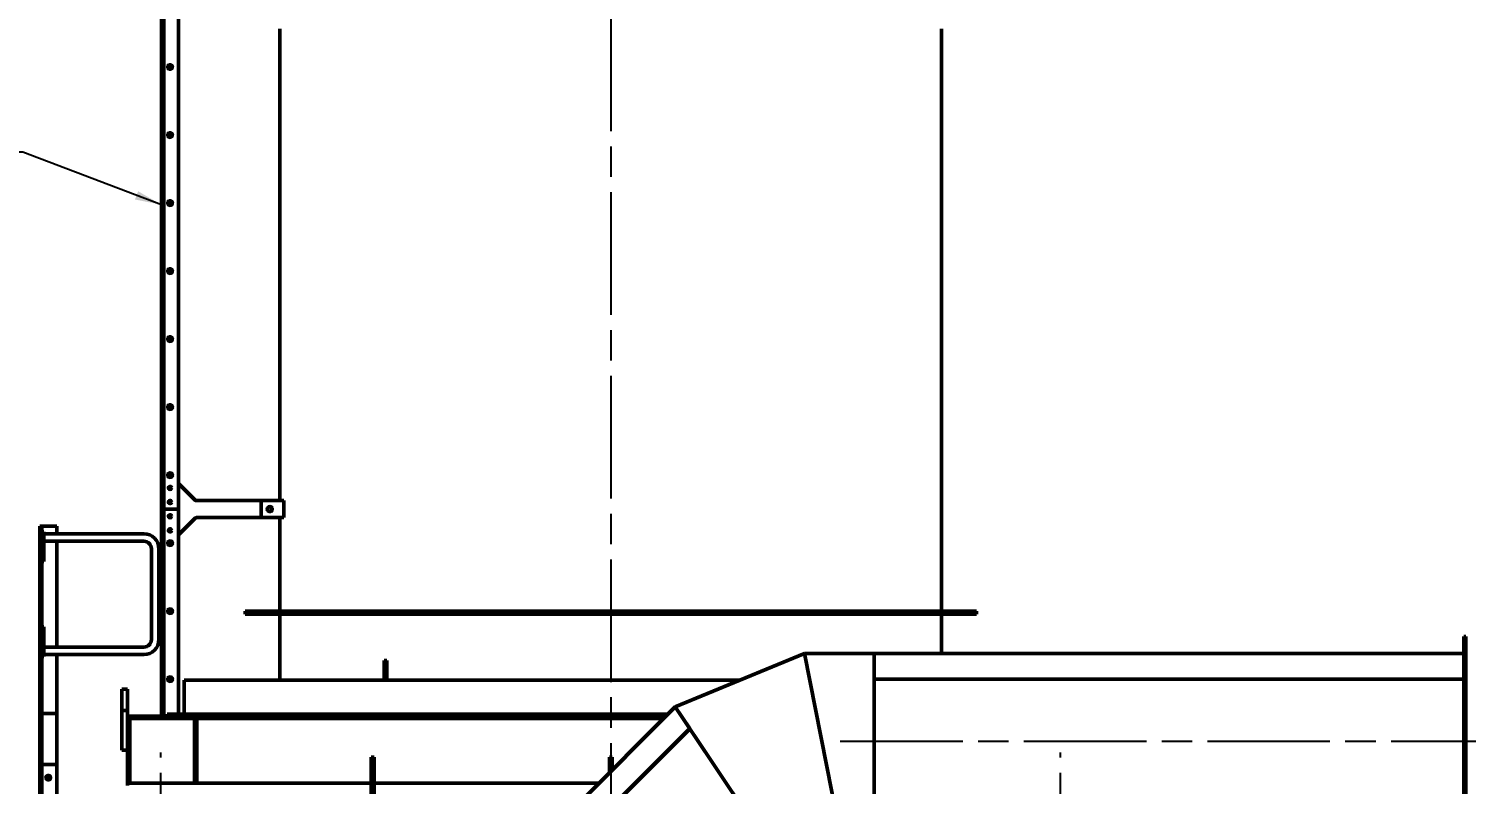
# Model space of a CAD drawing. Header units: inches. Extents: x 11 to 1621, y 11 to 1332.
# Drawn here: x 1144.5 to 1398.1, y 500.9 to 634.2 of the extents above; entities that cross this region are included whole.
import ezdxf

# ---------------------------------------------------------------- set-up
doc = ezdxf.new("R2010")
doc.units = ezdxf.units.IN
doc.header["$LTSCALE"] = 48
doc.header["$MEASUREMENT"] = 0
doc.linetypes.add('CHAIN', pattern=[0.7087, 0.4724, -0.0591, 0.1181, -0.0591])
for name, color, linetype, lineweight in [('Centerline (ANSI)', 7, 'Continuous', 25), ('Dimension (ANSI)', 7, 'Continuous', 25), ('Symbol (ANSI)', 7, 'Continuous', 25), ('Visible (ANSI)', 7, 'Continuous', 50)]:
    doc.layers.add(name, color=color, linetype=linetype, lineweight=lineweight)
doc.styles.add('Dimension Text', font='tahoma.ttf')
doc.dimstyles.new('ELC FT', dxfattribs={"dimscale": 48, "dimtxt": 0.12, "dimasz": 0.098425, "dimexe": 0.05, "dimexo": 0.1, "dimgap": 0.031496, "dimtad": 1, "dimdec": 5, "dimzin": 3, "dimdsep": 46, "dimlunit": 4, "dimtxsty": 'Dimension Text', "dimcen": 0.09, "dimdle": 0.5, "dimclrd": 5, "dimclre": 5, "dimclrt": 256, "dimadec": 1, "dimazin": 3, "dimtfac": 0.833333, "dimtofl": 0, "dimtmove": 0, "dimatfit": 3, "dimfxl": 0, "dimfrac": 2, "dimtolj": 1, "dimtzin": 0, "dimlwd": 25, "dimlwe": 25, "dimarcsym": 0})
doc.dimstyles.new('ELC IN$7', dxfattribs={"dimscale": 48, "dimtxt": 0.12, "dimasz": 0.098425, "dimexe": 0.05, "dimexo": 0.1, "dimgap": 0.031496, "dimtad": 0, "dimtih": 1, "dimtoh": 1, "dimdec": 5, "dimzin": 0, "dimdsep": 46, "dimlunit": 5, "dimtxsty": 'Dimension Text', "dimcen": 0.09, "dimdle": 0.5, "dimclrd": 256, "dimclre": 5, "dimclrt": 256, "dimadec": 1, "dimazin": 3, "dimtfac": 0.833333, "dimtofl": 0, "dimtmove": 0, "dimatfit": 3, "dimfxl": 0, "dimfrac": 2, "dimtolj": 1, "dimtzin": 0, "dimlwd": -1, "dimlwe": 25, "dimarcsym": 0})

# ---------------------------------------------------------------- blocks, each defined once
blk = doc.blocks.new('*D51')
at = {"layer": 'Defpoints', "color": 0, "linetype": 'Continuous', "transparency": 16777216}
for p in [(1146.45, 546.45), (994.55, 291.45), (1018.55, 291.45)]:
    blk.add_point(p, dxfattribs=at)
at = {"layer": 'Dimension (ANSI)', "color": 5, "linetype": 'Continuous', "lineweight": 25, "transparency": 16777216}
for p, q in [((1141.65, 546.45), (992.15, 546.45)), ((994.55, 541.73), (994.55, 296.18)), ((1013.75, 291.45), (992.15, 291.45))]:
    blk.add_line(p, q, dxfattribs=at)
at = {"layer": 'Dimension (ANSI)', "color": 5, "linetype": 'Continuous', "transparency": 16777216}
for points in [[(993.76, 541.73), (995.33, 541.73), (994.55, 546.45)], [(993.76, 296.18), (995.33, 296.18), (994.55, 291.45)]]:
    blk.add_solid(points, dxfattribs=at)
at = {"layer": 'Dimension (ANSI)', "linetype": 'Continuous', "lineweight": 25, "transparency": 16777216, "insert": (990.03, 418.95), "char_height": 5.76, "attachment_point": 5, "rotation": 90, "style": 'Dimension Text'}
blk.add_mtext('\\A1;21\'-3"', dxfattribs=at)
blk = doc.blocks.new('*D57')
at = {"layer": 'Defpoints', "color": 0, "linetype": 'Continuous', "transparency": 16777216}
for p in [(1360.38, 747.45), (1479.31, 291.45), (1540.01, 291.45)]:
    blk.add_point(p, dxfattribs=at)
at = {"layer": 'Dimension (ANSI)', "color": 5, "linetype": 'Continuous', "lineweight": 25, "transparency": 16777216}
for p, q in [((1365.18, 747.45), (1542.41, 747.45)), ((1540.01, 742.73), (1540.01, 296.18)), ((1484.11, 291.45), (1542.41, 291.45))]:
    blk.add_line(p, q, dxfattribs=at)
at = {"layer": 'Dimension (ANSI)', "color": 5, "linetype": 'Continuous', "transparency": 16777216}
for points in [[(1539.23, 742.73), (1540.8, 742.73), (1540.01, 747.45)], [(1539.23, 296.18), (1540.8, 296.18), (1540.01, 291.45)]]:
    blk.add_solid(points, dxfattribs=at)
at = {"layer": 'Dimension (ANSI)', "linetype": 'Continuous', "lineweight": 25, "transparency": 16777216, "insert": (1535.49, 519.45), "char_height": 5.76, "attachment_point": 5, "rotation": 90, "style": 'Dimension Text'}
blk.add_mtext('\\A1;\\fTahoma|b0|i0;38\'-0" TOP OF GRATING', dxfattribs=at)

msp = doc.modelspace()

# ---------------------------------------------------------------- linework, layer by layer
at = {"layer": 'Centerline (ANSI)', "linetype": 'CHAIN', "ltscale": 0.952448}
for p, q in [((1247.196963, 896.951101), (1247.196963, 271.446921)), ((1287.696979, 508.50523), (1403.696979, 508.50523)), ((1167.836979, 286.951101), (1167.836979, 506.511101)), ((1326.556979, 286.951101), (1326.556979, 506.511101))]:
    msp.add_line(p, q, dxfattribs=at)
at = {"layer": 'Visible (ANSI)'}
for p, q in [((1167.946979, 549.451101), (1167.946979, 669.451101)), ((1168.321979, 669.451101), (1168.321979, 549.451101)), ((1170.946979, 549.451101), (1170.946979, 669.451101)), ((1188.821979, 634.201101), (1188.821979, 550.951101)), ((1305.571946, 531.451101), (1305.571946, 634.201101)), ((1173.873756, 551.024324), (1171.020203, 553.877878)), ((1185.52973, 550.951101), (1174.050533, 550.951101)), ((1189.52973, 550.951101), (1185.52973, 550.951101)), ((1185.52973, 550.951101), (1185.52973, 547.951101)), ((1189.52973, 547.951101), (1189.52973, 550.951101)), ((1168.131979, 549.451101), (1167.946979, 549.451101)), ((1167.946979, 549.451101), (1168.131979, 549.451101)), ((1167.946979, 512.921101), (1167.946979, 549.451101)), ((1168.131979, 549.451101), (1168.321979, 549.451101)), ((1168.321979, 549.451101), (1168.131979, 549.451101)), ((1168.701979, 549.451101), (1168.321979, 549.451101)), ((1168.321979, 549.451101), (1168.321979, 512.921101)), ((1168.321979, 549.451101), (1168.701979, 549.451101)), ((1170.756979, 549.451101), (1168.701979, 549.451101)), ((1168.701979, 549.451101), (1170.756979, 549.451101)), ((1170.756979, 549.451101), (1170.946979, 549.451101)), ((1170.946979, 549.451101), (1170.756979, 549.451101)), ((1170.946979, 513.276101), (1170.946979, 549.451101)), ((1171.020203, 545.024324), (1173.873756, 547.877878)), ((1174.050533, 547.951101), (1185.52973, 547.951101)), ((1185.52973, 547.951101), (1189.52973, 547.951101)), ((1188.821979, 547.951101), (1188.821979, 531.451101)), ((1146.571979, 546.451101), (1146.446979, 546.451101)), ((1146.446979, 512.33346), (1146.446979, 546.451101)), ((1146.821979, 546.451101), (1146.571979, 546.451101)), ((1146.821979, 546.451101), (1146.821979, 512.437014)), ((1146.821979, 546.451101), (1147.134479, 546.451101)), ((1147.196979, 545.451101), (1146.821979, 545.451101)), ((1149.196979, 546.451101), (1147.134479, 546.451101)), ((1147.196979, 545.451101), (1147.196979, 540.201101)), ((1149.446979, 546.451101), (1149.196979, 546.451101)), ((1149.446979, 546.451101), (1149.446979, 545.108601)), ((1147.196979, 545.108601), (1164.821979, 545.108601)), ((1147.196979, 543.793601), (1164.821979, 543.793601)), ((1149.446979, 543.793601), (1149.446979, 525.108601)), ((1166.164479, 542.451101), (1166.164479, 526.451101)), ((1167.479479, 542.451101), (1167.479479, 526.451101)), ((1147.196979, 540.201101), (1146.821979, 540.201101)), ((1182.696979, 531.451101), (1311.696979, 531.451101)), ((1182.696979, 531.451101), (1182.696979, 530.951101)), ((1182.696979, 530.951101), (1311.696979, 530.951101)), ((1188.821979, 530.951101), (1188.821979, 519.276101)), ((1305.571946, 524.00523), (1305.571946, 530.951101)), ((1311.696979, 531.451101), (1311.696979, 530.951101)), ((1146.821979, 528.701101), (1147.196979, 528.701101)), ((1147.196979, 528.701101), (1147.196979, 523.451101)), ((1164.821979, 525.108601), (1147.196979, 525.108601)), ((1397.696979, 527.00523), (1397.696979, 490.00523)), ((1397.696979, 527.00523), (1398.071979, 527.00523)), ((1398.071979, 490.00523), (1398.071979, 527.00523)), ((1147.196979, 523.451101), (1146.821979, 523.451101)), ((1164.821979, 523.793601), (1147.196979, 523.793601)), ((1149.446979, 523.793601), (1149.446979, 513.524324)), ((1207.210729, 521.164245), (1207.210729, 522.776101)), ((1207.210729, 522.776101), (1207.710729, 522.776101)), ((1207.710729, 522.776101), (1207.710729, 521.164245)), ((1281.364413, 524.00523), (1258.576801, 514.566292)), ((1287.530696, 493.00523), (1281.364413, 524.00523)), ((1293.696979, 524.00523), (1281.364413, 524.00523)), ((1287.530696, 493.00523), (1281.364413, 524.00523)), ((1293.696979, 493.00523), (1293.696979, 524.00523)), ((1293.696979, 519.474946), (1293.696979, 524.00523)), ((1293.696979, 524.00523), (1397.696979, 524.00523)), ((1207.210729, 521.164245), (1207.710729, 521.164245)), ((1207.210729, 521.164245), (1207.210729, 519.276101)), ((1207.710729, 519.276101), (1207.710729, 521.164245)), ((1160.946979, 517.671101), (1160.946979, 515.452882)), ((1161.946979, 517.671101), (1160.946979, 517.671101)), ((1161.946979, 517.671101), (1161.946979, 515.452882)), ((1171.946979, 519.276101), (1269.947285, 519.276101)), ((1171.946979, 519.069054), (1171.946979, 519.276101)), ((1171.946979, 519.069054), (1171.946979, 518.973186)), ((1171.946979, 518.902878), (1171.946979, 518.973186)), ((1171.946979, 518.600154), (1171.946979, 518.902878)), ((1171.946979, 513.952048), (1171.946979, 518.600154)), ((1293.696979, 519.474946), (1397.696979, 519.474946)), ((1397.696979, 519.455816), (1293.696979, 519.455816)), ((1293.696979, 493.00523), (1293.696979, 519.455816)), ((1160.946979, 513.921101), (1160.946979, 515.452882)), ((1161.946979, 513.921101), (1161.946979, 515.452882)), ((1146.571979, 512.33346), (1146.446979, 512.33346)), ((1146.571979, 512.33346), (1146.446979, 512.33346)), ((1146.446979, 503.33346), (1146.446979, 512.33346)), ((1146.821979, 512.437014), (1146.821979, 503.437014)), ((1149.196979, 513.420771), (1147.134479, 513.420771)), ((1149.196979, 513.420771), (1147.134479, 513.420771)), ((1149.446979, 513.524324), (1149.446979, 504.524324)), ((1161.946979, 513.921101), (1160.946979, 513.921101)), ((1160.946979, 506.921101), (1160.946979, 513.921101)), ((1161.946979, 512.921101), (1161.946979, 513.921101)), ((1256.931609, 512.921101), (1161.946979, 512.921101)), ((1161.946979, 512.541101), (1161.946979, 512.921101)), ((1161.946979, 512.503601), (1161.946979, 512.541101)), ((1256.551609, 512.541101), (1161.946979, 512.541101)), ((1162.321979, 512.503601), (1161.946979, 512.503601)), ((1161.946979, 501.118601), (1161.946979, 512.503601)), ((1162.321979, 512.503601), (1162.321979, 501.118601)), ((1168.946979, 513.276101), (1257.286609, 513.276101)), ((1168.946979, 513.026101), (1168.946979, 513.276101)), ((1168.946979, 513.026101), (1257.036609, 513.026101)), ((1170.946979, 512.921101), (1170.946979, 513.026101)), ((1171.946979, 513.649324), (1171.946979, 513.952048)), ((1171.946979, 513.579016), (1171.946979, 513.649324)), ((1171.946979, 513.579016), (1171.946979, 513.483148)), ((1171.946979, 513.276101), (1171.946979, 513.483148)), ((1174.146979, 512.503601), (1173.771979, 512.503601)), ((1173.771979, 501.118601), (1173.771979, 512.503601)), ((1174.146979, 512.503601), (1174.146979, 501.118601)), ((1188.821979, 513.026101), (1188.821979, 512.951101)), ((1188.821979, 512.951101), (1247.191885, 512.951101)), ((1188.821979, 512.921101), (1188.821979, 512.951101)), ((1188.821979, 512.951101), (1256.961609, 512.951101)), ((1241.135917, 497.125409), (1258.576801, 514.566292)), ((1247.191885, 512.921101), (1247.191885, 512.951101)), ((1247.191918, 512.951101), (1247.191918, 512.921101)), ((1247.202041, 512.921101), (1247.202041, 512.951101)), ((1247.202074, 512.951101), (1247.202074, 512.921101)), ((1247.202074, 512.951101), (1256.961609, 512.951101)), ((1258.576801, 514.566292), (1261.143001, 510.725702)), ((1276.13689, 488.285761), (1258.576801, 514.566292)), ((1244.976507, 494.559209), (1261.143001, 510.725702)), ((1261.153836, 510.709486), (1244.992724, 494.548373)), ((1261.153836, 510.709486), (1276.13689, 488.285761)), ((1161.946979, 506.921101), (1160.946979, 506.921101)), ((1205.446979, 505.701101), (1204.946979, 505.701101)), ((1204.946979, 498.786935), (1204.946979, 505.701101)), ((1205.446979, 505.701101), (1205.446979, 498.786935)), ((1247.446979, 505.701101), (1246.946979, 505.701101)), ((1246.946979, 502.936471), (1246.946979, 505.701101)), ((1247.446979, 505.701101), (1247.446979, 503.436471)), ((1146.446979, 503.33346), (1146.571979, 503.33346)), ((1146.571979, 503.33346), (1146.446979, 503.33346)), ((1146.446979, 411.451101), (1146.446979, 503.33346)), ((1146.821979, 503.437014), (1146.821979, 411.451101)), ((1149.196979, 504.420771), (1147.134479, 504.420771)), ((1149.196979, 504.420771), (1147.134479, 504.420771)), ((1149.446979, 504.524324), (1149.446979, 411.201101)), ((1161.946979, 501.081101), (1161.946979, 501.118601)), ((1162.321979, 501.118601), (1161.946979, 501.118601)), ((1204.946979, 501.081101), (1161.946979, 501.081101)), ((1161.946979, 500.701101), (1161.946979, 501.081101)), ((1174.146979, 501.118601), (1173.771979, 501.118601)), ((1245.091609, 501.081101), (1205.446979, 501.081101))]:
    msp.add_line(p, q, dxfattribs=at)
for centre, radius in [((1169.446979, 627.451101), 0.40625), ((1169.446979, 627.451101), 0.375), ((1169.446979, 615.451101), 0.40625), ((1169.446979, 615.451101), 0.375), ((1169.446979, 603.451101), 0.40625), ((1169.446979, 603.451101), 0.375), ((1169.446979, 591.451101), 0.40625), ((1169.446979, 591.451101), 0.375), ((1169.446979, 579.451101), 0.40625), ((1169.446979, 579.451101), 0.375), ((1169.446979, 567.451101), 0.40625), ((1169.446979, 567.451101), 0.375), ((1169.446979, 555.451101), 0.40625), ((1169.446979, 555.451101), 0.375), ((1169.446979, 553.201101), 0.28125), ((1169.446979, 550.701101), 0.28125), ((1169.446979, 548.201101), 0.28125), ((1187.02973, 549.451101), 0.4375), ((1169.446979, 545.701101), 0.28125), ((1169.446979, 543.451101), 0.40625), ((1169.446979, 543.451101), 0.375), ((1169.446979, 531.451101), 0.40625), ((1169.446979, 531.451101), 0.375), ((1169.446979, 519.451101), 0.40625), ((1169.446979, 519.451101), 0.375), ((1147.946979, 502.076101), 0.40625), ((1147.946979, 502.076101), 0.375)]:
    msp.add_circle(centre, radius, dxfattribs=at)
for centre, radius, start, end in [((1170.843426, 553.701101), 0.25, 45, 65.53019948), ((1174.050533, 551.201101), 0.25, 225, 270), ((1174.050533, 547.701101), 0.25, 90, 135), ((1186.946979, 549.451101), 0.4375, 275.4266556, 84.5733444), ((1164.821979, 542.451101), 2.6575, 0, 90), ((1164.821979, 542.451101), 1.3425, 0, 90), ((1170.843426, 545.201101), 0.25, 294.46980052, 315), ((1164.821979, 526.451101), 2.6575, 270, 0), ((1164.821979, 526.451101), 1.3425, 270, 0)]:
    msp.add_arc(centre, radius, start, end, dxfattribs=at)
for centre, major_axis, start_param, end_param in [((1146.571979, 512.437014), (-0.25, 0), 1.5707963268, 3.1415926536), ((1146.571979, 512.437014), (0.25, 0), 4.7123889804, 6.2831853072), ((1147.134479, 513.291329), (-0.3125, 0), 4.7123889804, 6.2831853072), ((1147.134479, 513.291329), (0.3125, 0), 1.5707963268, 3.1415926536), ((1149.196979, 513.524324), (-0.25, 0), 1.5707963268, 3.1415926536), ((1149.196979, 513.524324), (0.25, 0), 4.7123889804, 6.2831853072), ((1146.571979, 503.437014), (-0.25, 0), 1.5707963268, 3.1415926536), ((1146.571979, 503.437014), (0.25, 0), 4.7123889804, 6.2831853072), ((1147.134479, 504.291329), (-0.3125, 0), 4.7123889804, 6.2831853072), ((1147.134479, 504.291329), (0.3125, 0), 1.5707963268, 3.1415926536), ((1149.196979, 504.524324), (-0.25, 0), 1.5707963268, 3.1415926536), ((1149.196979, 504.524324), (0.25, 0), 4.7123889804, 6.2831853072)]:
    msp.add_ellipse(centre, major_axis=major_axis, ratio=0.4142135624, start_param=start_param, end_param=end_param, dxfattribs=at)

# ---------------------------------------------------------------- dimensions: what is measured, and where the dimension line sits
at = {"layer": 'Dimension (ANSI)', "color": 5, "linetype": 'Continuous', "lineweight": 25, "true_color": 0x0000ff}
dim = msp.add_linear_dim(base=(1540.012937, 291.451101), p1=(1360.380638, 747.451101), p2=(1479.309314, 291.451101), angle=90, text='\\fTahoma|b0|i0;<> TOP OF GRATING', dimstyle='ELC FT', override={"dimgap": 0.031496, "dimdec": 5, "dimlfac": 1, "dimtol": 0, "dimlim": 0, "dimtp": 0, "dimtm": 0, "dimtdec": 2, "dimatfit": 1}, dxfattribs=at)
dim.commit()
dim.dimension.update_dxf_attribs({"geometry": '*D57', "text_midpoint": (1540.012937, 519.451101), "dimtype": 160})
dim = msp.add_linear_dim(base=(994.545281, 291.451101), p1=(1146.446979, 546.451101), p2=(1018.545281, 291.451101), angle=270, dimstyle='ELC FT', override={"dimgap": 0.031496, "dimdec": 5, "dimlfac": 1, "dimtol": 0, "dimlim": 0, "dimtp": 0, "dimtm": 0, "dimtdec": 2, "dimatfit": 1}, dxfattribs=at)
dim.commit()
dim.dimension.update_dxf_attribs({"geometry": '*D51', "text_midpoint": (994.545281, 418.951101), "dimtype": 160})

# ---------------------------------------------------------------- leaders
at = {"layer": 'Symbol (ANSI)', "annotation_type": 0, "has_hookline": 1, "hookline_direction": 1, "text_width": 84.326555}
msp.add_leader([(1167.946979, 603.132641), (1143.456186, 612.421423), (1138.731777, 612.421423)], dimstyle='ELC IN$7', override={"dimtad": 0}, dxfattribs=at)

doc.saveas('drawing.dxf')
